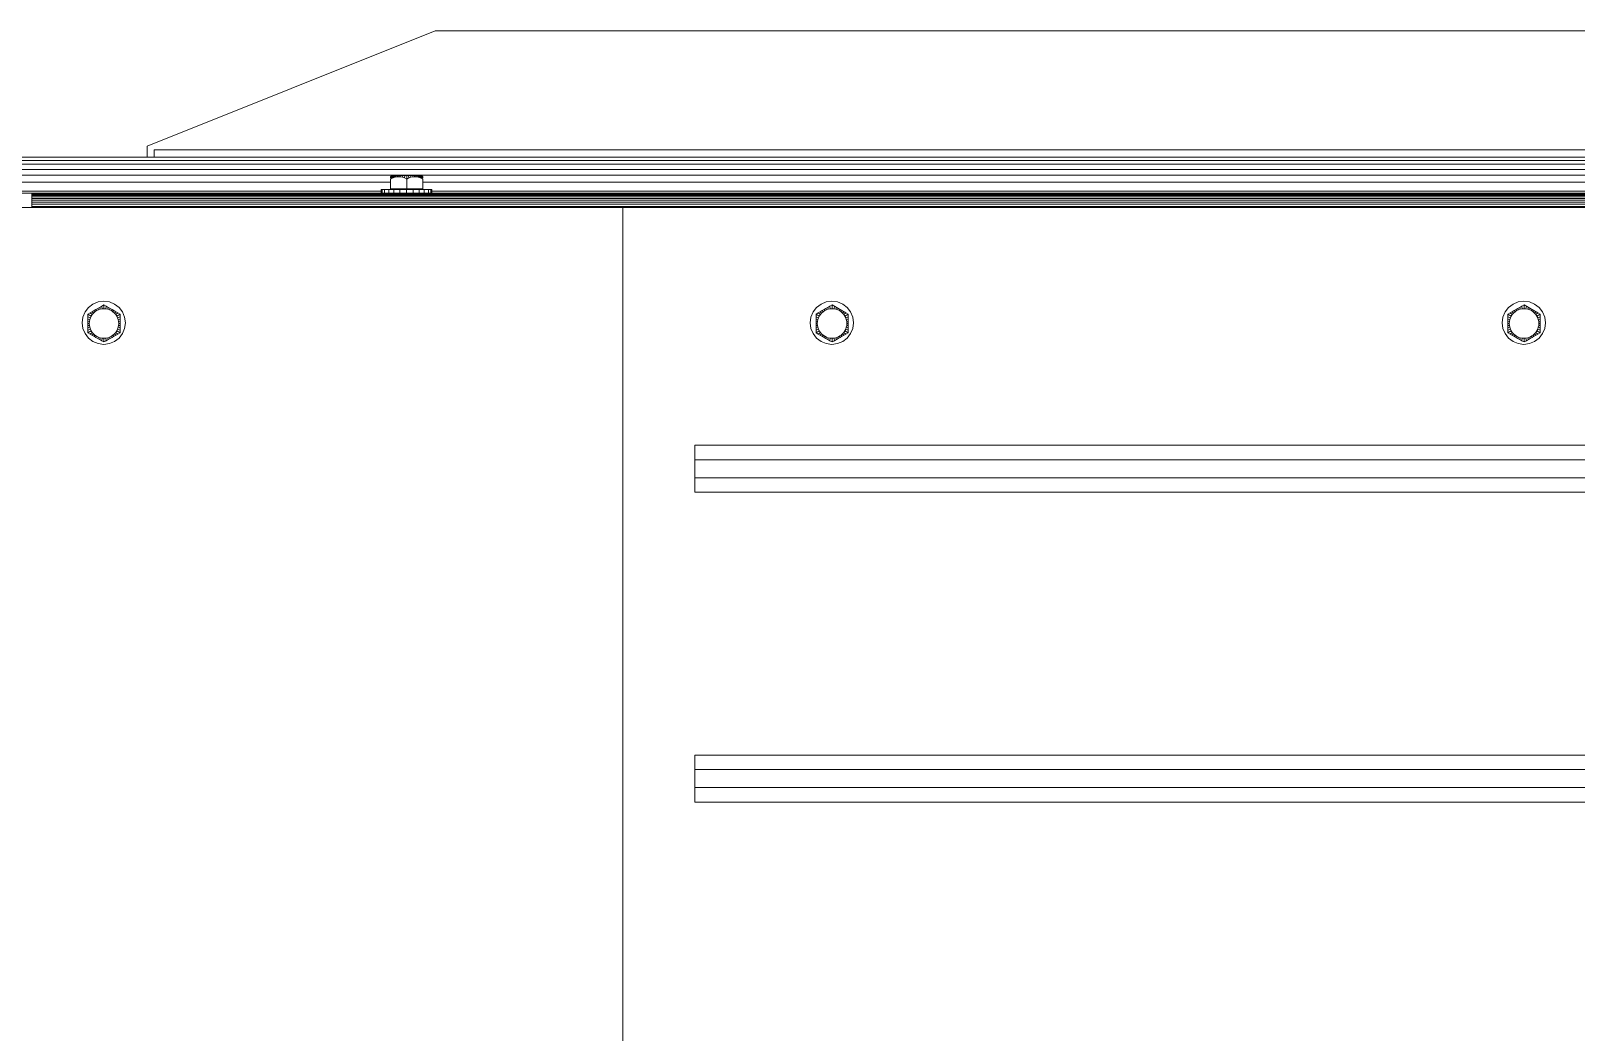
# Model space of a CAD drawing. Header units: inches. Extents: x -827 to 154, y -802 to 207.
# Drawn here: x -174.53 to -147.74, y -147.22 to -129.85 of the extents above; entities that cross this region are included whole.
import ezdxf

# ---------------------------------------------------------------- set-up
doc = ezdxf.new("R2010")
doc.units = ezdxf.units.IN
doc.header["$MEASUREMENT"] = 0
doc.layers.add('Layer0', color=7, linetype='Continuous', lineweight=9)
doc.layers.add('Shop_Sabre_RC-8_CNC_Router_skp', color=8, linetype='Continuous', lineweight=9)

# ---------------------------------------------------------------- blocks, each defined once
blk = doc.blocks.new('Shop_Sabre_RC-8_CNC_Router_skp_10-402749-Level 1')
at = {"layer": 'Layer0'}
for p, q in [((102.688, 0.5), (102.688, 0.437)), ((102.688, 0.437), (102.688, 0.5)), ((102.702, 0.437), (102.688, 0.437)), ((102.702, 0.437), (102.688, 0.437)), ((102.702, 0.437), (102.688, 0.437)), ((102.688, 0.437), (102.702, 0.437)), ((102.702, 0.5), (102.702, 0.437)), ((102.702, 0.437), (102.702, 0.5)), ((102.702, 0.437), (102.746, 0.437)), ((102.746, 0.437), (102.702, 0.437)), ((102.746, 0.5), (102.746, 0.437)), ((102.746, 0.437), (102.746, 0.5)), ((102.746, 0.437), (102.816, 0.437)), ((102.816, 0.437), (102.746, 0.437)), ((102.816, 0.437), (102.816, 0.5)), ((102.816, 0.437), (102.816, 0.5)), ((102.816, 0.437), (102.906, 0.437)), ((102.816, 0.437), (102.906, 0.437)), ((102.906, 0.437), (102.906, 0.5)), ((102.906, 0.5), (102.906, 0.437)), ((102.906, 0.437), (103.012, 0.437)), ((102.906, 0.437), (103.012, 0.437)), ((103.012, 0.437), (103.012, 0.5)), ((103.012, 0.5), (103.012, 0.437)), ((103.012, 0.437), (103.125, 0.437)), ((103.012, 0.437), (103.125, 0.437)), ((103.125, 0.437), (103.125, 0.5)), ((103.125, 0.5), (103.125, 0.437)), ((103.125, 0.437), (103.238, 0.437)), ((103.125, 0.437), (103.238, 0.437)), ((103.238, 0.437), (103.238, 0.5)), ((103.238, 0.5), (103.238, 0.437)), ((103.238, 0.437), (103.344, 0.437)), ((103.238, 0.437), (103.344, 0.437)), ((103.344, 0.437), (103.344, 0.5)), ((103.344, 0.5), (103.344, 0.437)), ((103.344, 0.437), (103.434, 0.437)), ((103.344, 0.437), (103.434, 0.437)), ((103.434, 0.5), (103.434, 0.437)), ((103.434, 0.5), (103.434, 0.437)), ((103.434, 0.437), (103.504, 0.437)), ((103.504, 0.437), (103.434, 0.437)), ((103.504, 0.5), (103.504, 0.437)), ((103.504, 0.437), (103.504, 0.5)), ((103.504, 0.437), (103.548, 0.437)), ((103.548, 0.437), (103.504, 0.437)), ((103.548, 0.5), (103.548, 0.437)), ((103.548, 0.437), (103.548, 0.5)), ((103.548, 0.437), (103.563, 0.437)), ((103.548, 0.437), (103.563, 0.437)), ((103.548, 0.437), (103.563, 0.437)), ((103.563, 0.437), (103.548, 0.437)), ((103.563, 0.5), (103.563, 0.437)), ((103.563, 0.437), (103.563, 0.5))]:
    blk.add_line(p, q, dxfattribs=at)
blk = doc.blocks.new('Shop_Sabre_RC-8_CNC_Router_skp_9-402748-Level 1')
at = {"layer": 'Layer0'}
for p, q in [((102.843, 0.428), (103.121, 0.428)), ((102.843, 0.428), (102.843, 0.259)), ((103.121, 0.428), (102.843, 0.428)), ((102.843, 0.259), (102.843, 0.428)), ((102.865, 0.437), (102.865, 0.428)), ((102.865, 0.428), (102.865, 0.437)), ((102.868, 0.428), (102.868, 0.437)), ((102.868, 0.428), (102.868, 0.437)), ((102.868, 0.437), (102.868, 0.428)), ((102.868, 0.437), (102.868, 0.428)), ((102.874, 0.437), (102.874, 0.428)), ((102.874, 0.428), (102.874, 0.437)), ((102.874, 0.428), (102.874, 0.437)), ((102.874, 0.437), (102.874, 0.428)), ((102.885, 0.428), (102.885, 0.437)), ((102.885, 0.437), (102.885, 0.428)), ((102.885, 0.437), (102.885, 0.428)), ((102.885, 0.428), (102.885, 0.437)), ((102.9, 0.437), (102.9, 0.428)), ((102.9, 0.428), (102.9, 0.437)), ((102.9, 0.437), (102.9, 0.428)), ((102.9, 0.428), (102.9, 0.437)), ((102.918, 0.437), (102.918, 0.428)), ((102.918, 0.428), (102.918, 0.437)), ((102.918, 0.437), (102.918, 0.428)), ((102.918, 0.428), (102.918, 0.437)), ((102.94, 0.428), (102.94, 0.437)), ((102.94, 0.428), (102.94, 0.437)), ((102.94, 0.437), (102.94, 0.428)), ((102.94, 0.437), (102.94, 0.428)), ((102.966, 0.437), (102.966, 0.428)), ((102.966, 0.437), (102.966, 0.428)), ((102.966, 0.437), (102.966, 0.428)), ((102.966, 0.428), (102.966, 0.437)), ((102.993, 0.428), (102.993, 0.437)), ((102.993, 0.428), (102.993, 0.437)), ((102.993, 0.428), (102.993, 0.437)), ((102.993, 0.428), (102.993, 0.437)), ((103.023, 0.437), (103.023, 0.428)), ((103.023, 0.437), (103.023, 0.428)), ((103.023, 0.437), (103.023, 0.428)), ((103.023, 0.437), (103.023, 0.428)), ((103.055, 0.428), (103.055, 0.437)), ((103.055, 0.428), (103.055, 0.437)), ((103.055, 0.428), (103.055, 0.437)), ((103.055, 0.428), (103.055, 0.437)), ((103.088, 0.437), (103.088, 0.428)), ((103.088, 0.437), (103.088, 0.428)), ((103.088, 0.437), (103.088, 0.428)), ((103.088, 0.437), (103.088, 0.428)), ((103.121, 0.428), (103.121, 0.437)), ((103.121, 0.428), (103.121, 0.437)), ((103.121, 0.437), (103.121, 0.428)), ((103.121, 0.437), (103.121, 0.428)), ((103.121, 0.428), (103.4, 0.428)), ((103.121, 0.259), (103.121, 0.428)), ((103.4, 0.428), (103.121, 0.428)), ((103.121, 0.428), (103.121, 0.259)), ((103.155, 0.437), (103.155, 0.428)), ((103.155, 0.428), (103.155, 0.437)), ((103.155, 0.428), (103.155, 0.437)), ((103.155, 0.428), (103.155, 0.437)), ((103.187, 0.428), (103.187, 0.437)), ((103.187, 0.437), (103.187, 0.428)), ((103.187, 0.428), (103.187, 0.437)), ((103.187, 0.437), (103.187, 0.428)), ((103.219, 0.428), (103.219, 0.437)), ((103.219, 0.428), (103.219, 0.437)), ((103.219, 0.428), (103.219, 0.437)), ((103.219, 0.437), (103.219, 0.428)), ((103.249, 0.437), (103.249, 0.428)), ((103.249, 0.437), (103.249, 0.428)), ((103.249, 0.437), (103.249, 0.428)), ((103.249, 0.437), (103.249, 0.428)), ((103.277, 0.437), (103.277, 0.428)), ((103.277, 0.428), (103.277, 0.437)), ((103.277, 0.428), (103.277, 0.437)), ((103.277, 0.428), (103.277, 0.437)), ((103.302, 0.428), (103.302, 0.437)), ((103.302, 0.428), (103.302, 0.437)), ((103.302, 0.437), (103.302, 0.428)), ((103.302, 0.437), (103.302, 0.428)), ((103.324, 0.428), (103.324, 0.437)), ((103.324, 0.437), (103.324, 0.428)), ((103.324, 0.437), (103.324, 0.428)), ((103.324, 0.428), (103.324, 0.437)), ((103.343, 0.437), (103.343, 0.428)), ((103.343, 0.428), (103.343, 0.437)), ((103.343, 0.428), (103.343, 0.437)), ((103.343, 0.437), (103.343, 0.428)), ((103.358, 0.437), (103.358, 0.428)), ((103.358, 0.428), (103.358, 0.437)), ((103.358, 0.437), (103.358, 0.428)), ((103.358, 0.428), (103.358, 0.437)), ((103.368, 0.428), (103.368, 0.437)), ((103.368, 0.428), (103.368, 0.437)), ((103.368, 0.437), (103.368, 0.428)), ((103.368, 0.437), (103.368, 0.428)), ((103.375, 0.437), (103.375, 0.428)), ((103.375, 0.428), (103.375, 0.437)), ((103.375, 0.428), (103.375, 0.437)), ((103.375, 0.437), (103.375, 0.428)), ((103.377, 0.437), (103.377, 0.428)), ((103.377, 0.428), (103.377, 0.437)), ((103.4, 0.428), (103.4, 0.259)), ((103.4, 0.428), (103.4, 0.259)), ((102.9, 0.193), (102.843, 0.259)), ((102.9, 0.193), (102.843, 0.259)), ((102.843, 0.259), (102.9, 0.193)), ((102.9, 0.193), (102.843, 0.259)), ((102.882, 0.239), (102.843, 0.259)), ((102.843, 0.259), (102.882, 0.239)), ((102.843, 0.239), (102.885, 0.193)), ((102.843, 0.239), (102.843, 0.226)), ((102.843, 0.239), (102.885, 0.193)), ((102.843, 0.239), (102.843, 0.226)), ((102.843, 0.226), (102.843, 0.239)), ((102.885, 0.193), (102.843, 0.239)), ((102.843, 0.239), (102.843, 0.226)), ((102.843, 0.239), (102.885, 0.193)), ((102.874, 0.193), (102.843, 0.226)), ((102.843, 0.218), (102.843, 0.226)), ((102.874, 0.193), (102.843, 0.226)), ((102.843, 0.226), (102.843, 0.218)), ((102.843, 0.218), (102.843, 0.226)), ((102.874, 0.193), (102.843, 0.226)), ((102.874, 0.193), (102.843, 0.226)), ((102.843, 0.218), (102.843, 0.226)), ((102.843, 0.218), (102.868, 0.193)), ((102.843, 0.218), (102.843, 0.216)), ((102.843, 0.218), (102.868, 0.193)), ((102.868, 0.193), (102.843, 0.218)), ((102.843, 0.216), (102.843, 0.218)), ((102.843, 0.218), (102.843, 0.216)), ((102.843, 0.216), (102.843, 0.218)), ((102.843, 0.218), (102.868, 0.193)), ((102.865, 0.193), (102.843, 0.216)), ((102.843, 0.216), (102.865, 0.193)), ((102.868, 0.193), (102.865, 0.193)), ((102.868, 0.193), (102.865, 0.193)), ((102.865, 0.193), (102.868, 0.193)), ((102.868, 0.193), (102.865, 0.193)), ((102.868, 0.193), (102.874, 0.193)), ((102.868, 0.193), (102.874, 0.193)), ((102.874, 0.193), (102.868, 0.193)), ((102.874, 0.193), (102.868, 0.193)), ((102.874, 0.193), (102.885, 0.193)), ((102.874, 0.193), (102.885, 0.193)), ((102.874, 0.193), (102.885, 0.193)), ((102.874, 0.193), (102.885, 0.193)), ((102.918, 0.193), (102.882, 0.239)), ((102.882, 0.239), (102.918, 0.193)), ((102.918, 0.193), (102.882, 0.239)), ((102.917, 0.226), (102.882, 0.239)), ((102.882, 0.239), (102.918, 0.193)), ((102.882, 0.239), (102.917, 0.226)), ((102.885, 0.193), (102.9, 0.193)), ((102.885, 0.193), (102.9, 0.193)), ((102.9, 0.193), (102.885, 0.193)), ((102.885, 0.193), (102.9, 0.193)), ((102.9, 0.193), (102.918, 0.193)), ((102.9, 0.193), (102.918, 0.193)), ((102.9, 0.193), (102.918, 0.193)), ((102.9, 0.193), (102.918, 0.193)), ((102.917, 0.226), (102.95, 0.218)), ((102.917, 0.226), (102.94, 0.193)), ((102.95, 0.218), (102.917, 0.226)), ((102.94, 0.193), (102.917, 0.226)), ((102.917, 0.226), (102.94, 0.193)), ((102.95, 0.218), (102.917, 0.226)), ((102.94, 0.193), (102.917, 0.226)), ((102.917, 0.226), (102.95, 0.218)), ((102.918, 0.193), (102.94, 0.193)), ((102.918, 0.193), (102.94, 0.193)), ((102.918, 0.193), (102.94, 0.193)), ((102.918, 0.193), (102.94, 0.193)), ((102.94, 0.193), (102.966, 0.193)), ((102.94, 0.193), (102.966, 0.193)), ((102.94, 0.193), (102.966, 0.193)), ((102.94, 0.193), (102.966, 0.193)), ((102.95, 0.218), (102.982, 0.216)), ((102.95, 0.218), (102.966, 0.193)), ((102.982, 0.216), (102.95, 0.218)), ((102.966, 0.193), (102.95, 0.218)), ((102.95, 0.218), (102.966, 0.193)), ((102.982, 0.216), (102.95, 0.218)), ((102.966, 0.193), (102.95, 0.218)), ((102.95, 0.218), (102.982, 0.216)), ((102.966, 0.193), (102.984, 0.193)), ((102.966, 0.193), (102.993, 0.193)), ((102.966, 0.193), (102.993, 0.193)), ((102.966, 0.193), (102.984, 0.193)), ((103.014, 0.218), (102.982, 0.216)), ((103.014, 0.218), (102.982, 0.216)), ((103.014, 0.218), (102.982, 0.216)), ((103.014, 0.218), (102.982, 0.216)), ((102.982, 0.216), (102.993, 0.193)), ((102.993, 0.193), (102.982, 0.216)), ((102.982, 0.216), (102.993, 0.193)), ((102.993, 0.193), (102.982, 0.216)), ((102.984, 0.193), (102.993, 0.193)), ((102.984, 0.193), (102.993, 0.193)), ((102.993, 0.193), (103.023, 0.193)), ((102.993, 0.193), (103.023, 0.193)), ((102.993, 0.193), (103.023, 0.193)), ((102.993, 0.193), (103.023, 0.193)), ((103.047, 0.226), (103.014, 0.218)), ((103.047, 0.226), (103.014, 0.218)), ((103.047, 0.226), (103.014, 0.218)), ((103.047, 0.226), (103.014, 0.218)), ((103.014, 0.218), (103.023, 0.193)), ((103.023, 0.193), (103.014, 0.218)), ((103.014, 0.218), (103.023, 0.193)), ((103.023, 0.193), (103.014, 0.218)), ((103.023, 0.193), (103.055, 0.193)), ((103.023, 0.193), (103.055, 0.193)), ((103.023, 0.193), (103.055, 0.193)), ((103.023, 0.193), (103.055, 0.193)), ((103.082, 0.239), (103.047, 0.226)), ((103.082, 0.239), (103.047, 0.226)), ((103.082, 0.239), (103.047, 0.226)), ((103.082, 0.239), (103.047, 0.226)), ((103.055, 0.193), (103.047, 0.226)), ((103.047, 0.226), (103.055, 0.193)), ((103.055, 0.193), (103.047, 0.226)), ((103.047, 0.226), (103.055, 0.193)), ((103.055, 0.193), (103.088, 0.193)), ((103.055, 0.193), (103.088, 0.193)), ((103.055, 0.193), (103.088, 0.193)), ((103.055, 0.193), (103.088, 0.193)), ((103.121, 0.259), (103.082, 0.239)), ((103.121, 0.259), (103.082, 0.239)), ((103.082, 0.239), (103.088, 0.193)), ((103.088, 0.193), (103.082, 0.239)), ((103.088, 0.193), (103.082, 0.239)), ((103.082, 0.239), (103.088, 0.193)), ((103.088, 0.193), (103.121, 0.193)), ((103.088, 0.193), (103.121, 0.193)), ((103.121, 0.259), (103.121, 0.193)), ((103.121, 0.193), (103.121, 0.259)), ((103.161, 0.239), (103.121, 0.259)), ((103.121, 0.259), (103.161, 0.239)), ((103.121, 0.193), (103.155, 0.193)), ((103.121, 0.193), (103.155, 0.193)), ((103.121, 0.193), (103.155, 0.193)), ((103.121, 0.193), (103.155, 0.193)), ((103.161, 0.239), (103.155, 0.193)), ((103.161, 0.239), (103.155, 0.193)), ((103.161, 0.239), (103.155, 0.193)), ((103.161, 0.239), (103.155, 0.193)), ((103.155, 0.193), (103.187, 0.193)), ((103.155, 0.193), (103.187, 0.193)), ((103.187, 0.193), (103.155, 0.193)), ((103.187, 0.193), (103.155, 0.193)), ((103.161, 0.239), (103.196, 0.226)), ((103.161, 0.239), (103.196, 0.226)), ((103.187, 0.193), (103.196, 0.226)), ((103.196, 0.226), (103.187, 0.193)), ((103.187, 0.193), (103.196, 0.226)), ((103.196, 0.226), (103.187, 0.193)), ((103.187, 0.193), (103.219, 0.193)), ((103.187, 0.193), (103.219, 0.193)), ((103.219, 0.193), (103.187, 0.193)), ((103.219, 0.193), (103.187, 0.193)), ((103.196, 0.226), (103.229, 0.218)), ((103.196, 0.226), (103.229, 0.218)), ((103.196, 0.226), (103.229, 0.218)), ((103.196, 0.226), (103.229, 0.218)), ((103.219, 0.193), (103.229, 0.218)), ((103.229, 0.218), (103.219, 0.193)), ((103.229, 0.218), (103.219, 0.193)), ((103.219, 0.193), (103.229, 0.218)), ((103.219, 0.193), (103.249, 0.193)), ((103.219, 0.193), (103.249, 0.193)), ((103.249, 0.193), (103.219, 0.193)), ((103.249, 0.193), (103.219, 0.193)), ((103.229, 0.218), (103.261, 0.216)), ((103.229, 0.218), (103.261, 0.216)), ((103.229, 0.218), (103.261, 0.216)), ((103.229, 0.218), (103.261, 0.216)), ((103.261, 0.216), (103.249, 0.193)), ((103.261, 0.216), (103.249, 0.193)), ((103.249, 0.193), (103.261, 0.216)), ((103.249, 0.193), (103.261, 0.216)), ((103.249, 0.193), (103.277, 0.193)), ((103.249, 0.193), (103.277, 0.193)), ((103.277, 0.193), (103.249, 0.193)), ((103.277, 0.193), (103.249, 0.193)), ((103.292, 0.218), (103.261, 0.216)), ((103.261, 0.216), (103.292, 0.218)), ((103.261, 0.216), (103.292, 0.218)), ((103.292, 0.218), (103.261, 0.216)), ((103.292, 0.218), (103.277, 0.193)), ((103.292, 0.218), (103.277, 0.193)), ((103.277, 0.193), (103.292, 0.218)), ((103.277, 0.193), (103.292, 0.218)), ((103.277, 0.193), (103.302, 0.193)), ((103.277, 0.193), (103.302, 0.193)), ((103.302, 0.193), (103.277, 0.193)), ((103.302, 0.193), (103.277, 0.193)), ((103.292, 0.218), (103.325, 0.226)), ((103.292, 0.218), (103.325, 0.226)), ((103.325, 0.226), (103.292, 0.218)), ((103.325, 0.226), (103.292, 0.218)), ((103.302, 0.193), (103.325, 0.226)), ((103.325, 0.226), (103.302, 0.193)), ((103.302, 0.193), (103.325, 0.226)), ((103.325, 0.226), (103.302, 0.193)), ((103.302, 0.193), (103.324, 0.193)), ((103.302, 0.193), (103.324, 0.193)), ((103.324, 0.193), (103.302, 0.193)), ((103.324, 0.193), (103.302, 0.193)), ((103.324, 0.193), (103.36, 0.239)), ((103.36, 0.239), (103.324, 0.193)), ((103.324, 0.193), (103.36, 0.239)), ((103.36, 0.239), (103.324, 0.193)), ((103.324, 0.193), (103.343, 0.193)), ((103.324, 0.193), (103.343, 0.193)), ((103.343, 0.193), (103.324, 0.193)), ((103.343, 0.193), (103.324, 0.193)), ((103.325, 0.226), (103.36, 0.239)), ((103.36, 0.239), (103.325, 0.226)), ((103.325, 0.226), (103.36, 0.239)), ((103.36, 0.239), (103.325, 0.226)), ((103.4, 0.259), (103.343, 0.193)), ((103.343, 0.193), (103.4, 0.259)), ((103.343, 0.193), (103.4, 0.259)), ((103.4, 0.259), (103.343, 0.193)), ((103.343, 0.193), (103.358, 0.193)), ((103.343, 0.193), (103.358, 0.193)), ((103.358, 0.193), (103.343, 0.193)), ((103.358, 0.193), (103.343, 0.193)), ((103.358, 0.193), (103.4, 0.239)), ((103.4, 0.239), (103.358, 0.193)), ((103.358, 0.193), (103.4, 0.239)), ((103.4, 0.239), (103.358, 0.193)), ((103.358, 0.193), (103.368, 0.193)), ((103.358, 0.193), (103.368, 0.193)), ((103.368, 0.193), (103.358, 0.193)), ((103.368, 0.193), (103.358, 0.193)), ((103.36, 0.239), (103.4, 0.259)), ((103.4, 0.259), (103.36, 0.239)), ((103.368, 0.193), (103.4, 0.226)), ((103.4, 0.226), (103.368, 0.193)), ((103.368, 0.193), (103.4, 0.226)), ((103.4, 0.226), (103.368, 0.193)), ((103.368, 0.193), (103.375, 0.193)), ((103.368, 0.193), (103.375, 0.193)), ((103.375, 0.193), (103.368, 0.193)), ((103.375, 0.193), (103.368, 0.193)), ((103.4, 0.218), (103.375, 0.193)), ((103.4, 0.218), (103.375, 0.193)), ((103.375, 0.193), (103.4, 0.218)), ((103.375, 0.193), (103.4, 0.218)), ((103.375, 0.193), (103.377, 0.193)), ((103.375, 0.193), (103.377, 0.193)), ((103.377, 0.193), (103.375, 0.193)), ((103.377, 0.193), (103.375, 0.193)), ((103.377, 0.193), (103.4, 0.216)), ((103.377, 0.193), (103.4, 0.216)), ((103.4, 0.239), (103.4, 0.226)), ((103.4, 0.226), (103.4, 0.239)), ((103.4, 0.239), (103.4, 0.226)), ((103.4, 0.239), (103.4, 0.226)), ((103.4, 0.226), (103.4, 0.218)), ((103.4, 0.218), (103.4, 0.226)), ((103.4, 0.226), (103.4, 0.218)), ((103.4, 0.226), (103.4, 0.218)), ((103.4, 0.218), (103.4, 0.216)), ((103.4, 0.216), (103.4, 0.218)), ((103.4, 0.218), (103.4, 0.216)), ((103.4, 0.218), (103.4, 0.216))]:
    blk.add_line(p, q, dxfattribs=at)
blk = doc.blocks.new('Shop_Sabre_RC-8_CNC_Router_skp_169-402908-Level 1')
for name in ['Shop_Sabre_RC-8_CNC_Router_skp_10-402749-Level 1', 'Shop_Sabre_RC-8_CNC_Router_skp_9-402748-Level 1']:
    blk.add_blockref(name, (0, 0))
blk = doc.blocks.new('Shop_Sabre_RC-8_CNC_Router_skp_168-402907-Level 1')
at = {"layer": 'Layer0'}
for p, q in [((57.123, 0.732), (109.625, 0.732)), ((109.625, 0.732), (57.123, 0.732)), ((57.123, 0.693), (109.625, 0.693)), ((109.625, 0.693), (57.123, 0.693)), ((57.123, 0.656), (109.625, 0.656)), ((109.625, 0.656), (57.123, 0.656)), ((109.625, 0.622), (57.123, 0.622)), ((57.123, 0.622), (109.625, 0.622)), ((109.625, 0.592), (57.123, 0.592)), ((57.123, 0.592), (109.625, 0.592)), ((57.123, 0.565), (109.625, 0.565)), ((57.123, 0.565), (109.625, 0.565)), ((109.625, 0.542), (57.123, 0.542)), ((109.625, 0.542), (57.123, 0.542)), ((57.123, 0.524), (109.625, 0.524)), ((57.123, 0.524), (109.625, 0.524)), ((57.123, 0.511), (109.625, 0.511)), ((109.625, 0.511), (57.123, 0.511)), ((109.625, 0.503), (57.123, 0.503)), ((109.625, 0.503), (57.123, 0.503)), ((57.123, 0.5), (109.625, 0.5)), ((57.123, 0.5), (109.625, 0.5))]:
    blk.add_line(p, q, dxfattribs=at)
blk = doc.blocks.new('Shop_Sabre_RC-8_CNC_Router_skp_14-402753-Level 1')
at = {"layer": 'Layer0'}
for p, q in [((109.625, 0.5), (109.625, 0.75)), ((109.625, 0.5), (109.625, 0.75)), ((110.125, 0.75), (110.125, 0.5)), ((110.125, 0.75), (110.125, 0.5)), ((109.625, 0.5), (110.125, 0.5)), ((109.625, 0.5), (110.125, 0.5))]:
    blk.add_line(p, q, dxfattribs=at)
blk = doc.blocks.new('Shop_Sabre_RC-8_CNC_Router_skp_167-402906-Level 1')
for name in ['Shop_Sabre_RC-8_CNC_Router_skp_168-402907-Level 1', 'Shop_Sabre_RC-8_CNC_Router_skp_14-402753-Level 1', 'Shop_Sabre_RC-8_CNC_Router_skp_169-402908-Level 1']:
    blk.add_blockref(name, (0, 0))
blk = doc.blocks.new('Shop_Sabre_RC-8_CNC_Router_skp_164-402903-Level 1')
blk.add_blockref('Shop_Sabre_RC-8_CNC_Router_skp_167-402906-Level 1', (0, 0))
blk = doc.blocks.new('Shop_Sabre_RC-8_CNC_Router_skp_9-V86-Level 1')
at = {"layer": 'Layer0'}
for p, q in [((96.006, 2.445), (95.966, 2.423)), ((95.966, 2.423), (96.006, 2.445)), ((95.966, 2.377), (95.966, 2.423)), ((96.023, 2.39), (95.966, 2.423)), ((95.966, 2.377), (95.966, 2.423)), ((96.023, 2.39), (95.966, 2.423)), ((96.006, 2.445), (96.245, 2.583)), ((96.245, 2.583), (96.006, 2.445)), ((96.041, 2.466), (96.006, 2.445)), ((96.006, 2.445), (96.041, 2.466)), ((96.042, 2.418), (96.006, 2.445)), ((96.006, 2.445), (96.042, 2.418)), ((96.023, 2.39), (96.042, 2.418)), ((96.023, 2.39), (96.042, 2.418)), ((96.074, 2.485), (96.041, 2.466)), ((96.041, 2.466), (96.074, 2.485)), ((96.041, 2.466), (96.064, 2.443)), ((96.064, 2.443), (96.041, 2.466)), ((96.042, 2.418), (96.064, 2.443)), ((96.042, 2.418), (96.064, 2.443)), ((96.064, 2.443), (96.089, 2.465)), ((96.064, 2.443), (96.089, 2.465)), ((96.105, 2.503), (96.074, 2.485)), ((96.074, 2.485), (96.105, 2.503)), ((96.074, 2.485), (96.089, 2.465)), ((96.089, 2.465), (96.074, 2.485)), ((96.089, 2.465), (96.108, 2.477)), ((96.089, 2.465), (96.108, 2.477)), ((96.137, 2.521), (96.105, 2.503)), ((96.137, 2.521), (96.105, 2.503)), ((96.105, 2.503), (96.117, 2.483)), ((96.117, 2.483), (96.105, 2.503)), ((96.108, 2.477), (96.117, 2.483)), ((96.108, 2.477), (96.117, 2.483)), ((96.117, 2.483), (96.147, 2.498)), ((96.117, 2.483), (96.147, 2.498)), ((96.17, 2.54), (96.137, 2.521)), ((96.17, 2.54), (96.137, 2.521)), ((96.137, 2.521), (96.147, 2.498)), ((96.147, 2.498), (96.137, 2.521)), ((96.147, 2.498), (96.179, 2.509)), ((96.147, 2.498), (96.179, 2.509)), ((96.205, 2.561), (96.17, 2.54)), ((96.205, 2.561), (96.17, 2.54)), ((96.179, 2.509), (96.17, 2.54)), ((96.17, 2.54), (96.179, 2.509)), ((96.179, 2.509), (96.211, 2.515)), ((96.179, 2.509), (96.211, 2.515)), ((96.245, 2.583), (96.205, 2.561)), ((96.245, 2.583), (96.205, 2.561)), ((96.211, 2.515), (96.205, 2.561)), ((96.205, 2.561), (96.211, 2.515)), ((96.211, 2.515), (96.245, 2.518)), ((96.211, 2.515), (96.245, 2.518)), ((96.245, 2.583), (96.245, 2.518)), ((96.245, 2.518), (96.245, 2.583)), ((96.284, 2.561), (96.245, 2.583)), ((96.245, 2.583), (96.284, 2.561)), ((96.245, 2.518), (96.278, 2.515)), ((96.245, 2.518), (96.278, 2.515)), ((96.284, 2.561), (96.278, 2.515)), ((96.284, 2.561), (96.278, 2.515)), ((96.278, 2.515), (96.311, 2.509)), ((96.311, 2.509), (96.278, 2.515)), ((96.284, 2.561), (96.484, 2.445)), ((96.484, 2.445), (96.284, 2.561)), ((96.284, 2.561), (96.319, 2.54)), ((96.284, 2.561), (96.319, 2.54)), ((96.311, 2.509), (96.319, 2.54)), ((96.319, 2.54), (96.311, 2.509)), ((96.311, 2.509), (96.343, 2.498)), ((96.343, 2.498), (96.311, 2.509)), ((96.319, 2.54), (96.352, 2.521)), ((96.319, 2.54), (96.352, 2.521)), ((96.352, 2.521), (96.343, 2.498)), ((96.343, 2.498), (96.352, 2.521)), ((96.343, 2.498), (96.373, 2.483)), ((96.373, 2.483), (96.343, 2.498)), ((96.352, 2.521), (96.384, 2.503)), ((96.352, 2.521), (96.384, 2.503)), ((96.384, 2.503), (96.373, 2.483)), ((96.373, 2.483), (96.384, 2.503)), ((96.373, 2.483), (96.401, 2.465)), ((96.401, 2.465), (96.373, 2.483)), ((96.384, 2.503), (96.416, 2.485)), ((96.416, 2.485), (96.384, 2.503)), ((96.416, 2.485), (96.401, 2.465)), ((96.401, 2.465), (96.416, 2.485)), ((96.401, 2.465), (96.426, 2.443)), ((96.426, 2.443), (96.401, 2.465)), ((96.416, 2.485), (96.449, 2.466)), ((96.449, 2.466), (96.416, 2.485)), ((96.449, 2.466), (96.426, 2.443)), ((96.426, 2.443), (96.449, 2.466)), ((96.426, 2.443), (96.448, 2.418)), ((96.448, 2.418), (96.426, 2.443)), ((96.448, 2.418), (96.484, 2.445)), ((96.484, 2.445), (96.448, 2.418)), ((96.448, 2.418), (96.466, 2.39)), ((96.466, 2.39), (96.448, 2.418)), ((96.449, 2.466), (96.484, 2.445)), ((96.484, 2.445), (96.449, 2.466)), ((96.466, 2.39), (96.523, 2.423)), ((96.523, 2.423), (96.466, 2.39)), ((96.484, 2.445), (96.523, 2.423)), ((96.523, 2.423), (96.484, 2.445)), ((96.523, 2.423), (96.523, 2.101)), ((96.523, 2.101), (96.523, 2.423)), ((96.523, 2.377), (96.523, 2.423)), ((96.523, 2.423), (96.523, 2.377)), ((95.966, 2.377), (95.966, 2.101)), ((95.966, 2.377), (96.008, 2.36)), ((95.966, 2.377), (95.966, 2.336)), ((95.966, 2.377), (96.008, 2.36)), ((95.966, 2.101), (95.966, 2.377)), ((95.966, 2.336), (95.966, 2.377)), ((95.998, 2.328), (95.966, 2.336)), ((95.966, 2.299), (95.966, 2.336)), ((95.998, 2.328), (95.966, 2.336)), ((95.966, 2.299), (95.966, 2.336)), ((95.966, 2.299), (95.991, 2.295)), ((95.966, 2.299), (95.966, 2.262)), ((95.966, 2.299), (95.991, 2.295)), ((95.966, 2.262), (95.966, 2.299)), ((95.989, 2.262), (95.966, 2.262)), ((95.966, 2.262), (95.966, 2.225)), ((95.966, 2.262), (95.989, 2.262)), ((95.966, 2.225), (95.966, 2.262)), ((95.991, 2.228), (95.966, 2.225)), ((95.966, 2.225), (95.991, 2.228)), ((95.966, 2.187), (95.966, 2.225)), ((95.966, 2.225), (95.966, 2.187)), ((95.998, 2.196), (95.966, 2.187)), ((95.998, 2.196), (95.966, 2.187)), ((95.966, 2.146), (95.966, 2.187)), ((95.966, 2.146), (95.966, 2.187)), ((96.008, 2.164), (95.966, 2.146)), ((95.966, 2.146), (96.008, 2.164)), ((95.966, 2.146), (95.966, 2.101)), ((95.966, 2.101), (95.966, 2.146)), ((95.991, 2.295), (95.989, 2.262)), ((95.991, 2.295), (95.989, 2.262)), ((95.991, 2.295), (95.989, 2.262)), ((95.989, 2.262), (95.991, 2.295)), ((95.989, 2.262), (95.991, 2.228)), ((95.989, 2.262), (95.991, 2.228)), ((95.991, 2.228), (95.989, 2.262)), ((95.991, 2.228), (95.989, 2.262)), ((95.998, 2.328), (95.991, 2.295)), ((95.991, 2.295), (95.998, 2.328)), ((95.991, 2.295), (95.998, 2.328)), ((95.998, 2.328), (95.991, 2.295)), ((95.991, 2.228), (95.998, 2.196)), ((95.998, 2.196), (95.991, 2.228)), ((95.991, 2.228), (95.998, 2.196)), ((95.998, 2.196), (95.991, 2.228)), ((96.008, 2.36), (95.998, 2.328)), ((95.998, 2.328), (96.008, 2.36)), ((95.998, 2.328), (96.008, 2.36)), ((95.998, 2.328), (96.008, 2.36)), ((95.998, 2.196), (96.008, 2.164)), ((95.998, 2.196), (96.008, 2.164)), ((96.008, 2.36), (96.023, 2.39)), ((96.023, 2.39), (96.008, 2.36)), ((96.008, 2.164), (96.023, 2.134)), ((96.008, 2.164), (96.023, 2.134)), ((96.466, 2.39), (96.481, 2.36)), ((96.481, 2.36), (96.466, 2.39)), ((96.466, 2.134), (96.481, 2.164)), ((96.481, 2.164), (96.466, 2.134)), ((96.523, 2.377), (96.481, 2.36)), ((96.481, 2.36), (96.523, 2.377)), ((96.481, 2.36), (96.492, 2.328)), ((96.492, 2.328), (96.481, 2.36)), ((96.481, 2.164), (96.492, 2.196)), ((96.481, 2.164), (96.492, 2.196)), ((96.481, 2.164), (96.492, 2.196)), ((96.492, 2.196), (96.481, 2.164)), ((96.481, 2.164), (96.523, 2.146)), ((96.523, 2.146), (96.481, 2.164)), ((96.492, 2.328), (96.523, 2.336)), ((96.523, 2.336), (96.492, 2.328)), ((96.498, 2.295), (96.492, 2.328)), ((96.492, 2.328), (96.498, 2.295)), ((96.492, 2.328), (96.498, 2.295)), ((96.498, 2.295), (96.492, 2.328)), ((96.492, 2.196), (96.498, 2.228)), ((96.492, 2.196), (96.498, 2.228)), ((96.492, 2.196), (96.498, 2.228)), ((96.498, 2.228), (96.492, 2.196)), ((96.523, 2.187), (96.492, 2.196)), ((96.492, 2.196), (96.523, 2.187)), ((96.523, 2.299), (96.498, 2.295)), ((96.498, 2.295), (96.523, 2.299)), ((96.501, 2.262), (96.498, 2.295)), ((96.498, 2.295), (96.501, 2.262)), ((96.498, 2.295), (96.501, 2.262)), ((96.501, 2.262), (96.498, 2.295)), ((96.498, 2.228), (96.501, 2.262)), ((96.501, 2.262), (96.498, 2.228)), ((96.498, 2.228), (96.501, 2.262)), ((96.501, 2.262), (96.498, 2.228)), ((96.523, 2.225), (96.498, 2.228)), ((96.498, 2.228), (96.523, 2.225)), ((96.501, 2.262), (96.523, 2.262)), ((96.501, 2.262), (96.523, 2.262)), ((96.523, 2.336), (96.523, 2.377)), ((96.523, 2.377), (96.523, 2.336)), ((96.523, 2.299), (96.523, 2.336)), ((96.523, 2.336), (96.523, 2.299)), ((96.523, 2.262), (96.523, 2.299)), ((96.523, 2.299), (96.523, 2.262)), ((96.523, 2.225), (96.523, 2.262)), ((96.523, 2.225), (96.523, 2.262)), ((96.523, 2.187), (96.523, 2.225)), ((96.523, 2.187), (96.523, 2.225)), ((96.523, 2.146), (96.523, 2.187)), ((96.523, 2.146), (96.523, 2.187)), ((96.523, 2.146), (96.523, 2.101)), ((96.523, 2.101), (96.523, 2.146)), ((96.023, 2.134), (95.966, 2.101)), ((95.966, 2.101), (96.023, 2.134)), ((95.966, 2.101), (96.006, 2.078)), ((96.006, 2.078), (95.966, 2.101)), ((96.042, 2.106), (96.006, 2.078)), ((96.006, 2.078), (96.042, 2.106)), ((96.006, 2.078), (96.245, 1.94)), ((96.245, 1.94), (96.006, 2.078)), ((96.006, 2.078), (96.041, 2.058)), ((96.041, 2.058), (96.006, 2.078)), ((96.023, 2.134), (96.042, 2.106)), ((96.023, 2.134), (96.042, 2.106)), ((96.041, 2.058), (96.064, 2.081)), ((96.064, 2.081), (96.041, 2.058)), ((96.041, 2.058), (96.074, 2.039)), ((96.074, 2.039), (96.041, 2.058)), ((96.042, 2.106), (96.064, 2.081)), ((96.042, 2.106), (96.064, 2.081)), ((96.064, 2.081), (96.089, 2.059)), ((96.064, 2.081), (96.089, 2.059)), ((96.074, 2.039), (96.089, 2.059)), ((96.089, 2.059), (96.074, 2.039)), ((96.074, 2.039), (96.105, 2.021)), ((96.105, 2.021), (96.074, 2.039)), ((96.089, 2.059), (96.117, 2.04)), ((96.089, 2.059), (96.117, 2.04)), ((96.105, 2.021), (96.117, 2.04)), ((96.117, 2.04), (96.105, 2.021)), ((96.137, 2.002), (96.105, 2.021)), ((96.137, 2.002), (96.105, 2.021)), ((96.117, 2.04), (96.147, 2.026)), ((96.117, 2.04), (96.147, 2.026)), ((96.137, 2.002), (96.147, 2.026)), ((96.147, 2.026), (96.137, 2.002)), ((96.17, 1.983), (96.137, 2.002)), ((96.17, 1.983), (96.137, 2.002)), ((96.147, 2.026), (96.179, 2.015)), ((96.147, 2.026), (96.179, 2.015)), ((96.179, 2.015), (96.17, 1.983)), ((96.17, 1.983), (96.179, 2.015)), ((96.205, 1.963), (96.17, 1.983)), ((96.205, 1.963), (96.17, 1.983)), ((96.179, 2.015), (96.211, 2.008)), ((96.179, 2.015), (96.211, 2.008)), ((96.205, 1.963), (96.211, 2.008)), ((96.211, 2.008), (96.205, 1.963)), ((96.245, 1.94), (96.205, 1.963)), ((96.245, 1.94), (96.205, 1.963)), ((96.211, 2.008), (96.245, 2.006)), ((96.211, 2.008), (96.245, 2.006)), ((96.245, 2.006), (96.278, 2.008)), ((96.245, 2.006), (96.278, 2.008)), ((96.245, 2.006), (96.245, 1.94)), ((96.245, 1.94), (96.245, 2.006)), ((96.245, 1.94), (96.284, 1.963)), ((96.284, 1.963), (96.245, 1.94)), ((96.278, 2.008), (96.311, 2.015)), ((96.311, 2.015), (96.278, 2.008)), ((96.284, 1.963), (96.278, 2.008)), ((96.284, 1.963), (96.278, 2.008)), ((96.284, 1.963), (96.484, 2.078)), ((96.484, 2.078), (96.284, 1.963)), ((96.284, 1.963), (96.319, 1.983)), ((96.284, 1.963), (96.319, 1.983)), ((96.311, 2.015), (96.343, 2.026)), ((96.343, 2.026), (96.311, 2.015)), ((96.311, 2.015), (96.319, 1.983)), ((96.319, 1.983), (96.311, 2.015)), ((96.319, 1.983), (96.352, 2.002)), ((96.319, 1.983), (96.352, 2.002)), ((96.343, 2.026), (96.373, 2.04)), ((96.373, 2.04), (96.343, 2.026)), ((96.343, 2.026), (96.352, 2.002)), ((96.352, 2.002), (96.343, 2.026)), ((96.352, 2.002), (96.384, 2.021)), ((96.352, 2.002), (96.384, 2.021)), ((96.373, 2.04), (96.401, 2.059)), ((96.401, 2.059), (96.373, 2.04)), ((96.384, 2.021), (96.373, 2.04)), ((96.373, 2.04), (96.384, 2.021)), ((96.416, 2.039), (96.384, 2.021)), ((96.384, 2.021), (96.416, 2.039)), ((96.401, 2.059), (96.426, 2.081)), ((96.426, 2.081), (96.401, 2.059)), ((96.416, 2.039), (96.401, 2.059)), ((96.401, 2.059), (96.416, 2.039)), ((96.416, 2.039), (96.449, 2.058)), ((96.449, 2.058), (96.416, 2.039)), ((96.426, 2.081), (96.448, 2.106)), ((96.448, 2.106), (96.426, 2.081)), ((96.426, 2.081), (96.449, 2.058)), ((96.449, 2.058), (96.426, 2.081)), ((96.448, 2.106), (96.466, 2.134)), ((96.466, 2.134), (96.448, 2.106)), ((96.448, 2.106), (96.484, 2.078)), ((96.484, 2.078), (96.448, 2.106)), ((96.484, 2.078), (96.449, 2.058)), ((96.449, 2.058), (96.484, 2.078)), ((96.523, 2.101), (96.466, 2.134)), ((96.466, 2.134), (96.523, 2.101)), ((96.523, 2.101), (96.484, 2.078)), ((96.484, 2.078), (96.523, 2.101))]:
    blk.add_line(p, q, dxfattribs=at)
blk = doc.blocks.new('Shop_Sabre_RC-8_CNC_Router_skp_144-402883-Level 1')
blk.add_blockref('Shop_Sabre_RC-8_CNC_Router_skp_9-V86-Level 1', (0, 0))
blk = doc.blocks.new('Shop_Sabre_RC-8_CNC_Router_skp_144-V87-Level 1')
blk.add_blockref('Shop_Sabre_RC-8_CNC_Router_skp_9-V86-Level 1', (12.626, 0))
blk = doc.blocks.new('Shop_Sabre_RC-8_CNC_Router_skp_137-402876-Level 1')
at = {"layer": 'Layer0'}
for p, q in [((96.8125, 0.5625), (58.8125, 0.5625)), ((96.8125, 0.5625), (58.8125, 0.5625)), ((58.8125, 0.25), (96.8125, 0.25)), ((58.8125, 0.25), (96.8125, 0.25))]:
    blk.add_line(p, q, dxfattribs=at)
blk = doc.blocks.new('Shop_Sabre_RC-8_CNC_Router_skp_136-402875-Level 1')
at = {"layer": 'Layer0'}
for p, q in [((96.8125, 0.5625), (58.8125, 0.5625)), ((96.8125, 0.5625), (58.8125, 0.5625)), ((58.6875, 0.25), (96.8125, 0.25)), ((58.6875, 0.25), (96.8125, 0.25))]:
    blk.add_line(p, q, dxfattribs=at)
blk = doc.blocks.new('Shop_Sabre_RC-8_CNC_Router_skp_135-402874-Level 1')
at = {"layer": 'Layer0'}
for p, q in [((99.875, 0.25), (99.875, 59.75)), ((99.875, 0.25), (99.875, 59.75)), ((99.875, 0.25), (99.875, 59.75)), ((60.625, 10.563), (98.625, 10.563)), ((98.625, 10.563), (60.625, 10.563)), ((98.625, 10.563), (98.625, 9.75)), ((98.625, 10.563), (98.625, 9.75)), ((98.625, 9.75), (60.625, 9.75)), ((60.625, 9.75), (98.625, 9.75)), ((98.625, 5.188), (60.625, 5.188)), ((98.625, 5.188), (60.625, 5.188)), ((98.625, 4.375), (98.625, 5.188)), ((98.625, 5.188), (98.625, 4.375)), ((60.375, 4.375), (98.625, 4.375)), ((60.375, 4.375), (98.625, 4.375)), ((83.924, 2.438), (83.886, 2.347)), ((83.924, 2.438), (83.886, 2.347)), ((83.983, 2.515), (83.924, 2.438)), ((83.983, 2.515), (83.924, 2.438)), ((84.061, 2.575), (83.983, 2.515)), ((83.983, 2.515), (84.061, 2.575)), ((84.151, 2.612), (84.061, 2.575)), ((84.151, 2.612), (84.061, 2.575)), ((84.249, 2.625), (84.151, 2.612)), ((84.249, 2.625), (84.151, 2.612)), ((84.249, 2.625), (84.346, 2.612)), ((84.346, 2.612), (84.249, 2.625)), ((84.346, 2.612), (84.436, 2.575)), ((84.436, 2.575), (84.346, 2.612)), ((84.436, 2.575), (84.514, 2.515)), ((84.514, 2.515), (84.436, 2.575)), ((84.514, 2.515), (84.573, 2.438)), ((84.514, 2.515), (84.573, 2.438)), ((84.573, 2.438), (84.611, 2.347)), ((84.573, 2.438), (84.611, 2.347)), ((95.924, 2.438), (95.886, 2.347)), ((95.924, 2.438), (95.886, 2.347)), ((95.983, 2.515), (95.924, 2.438)), ((95.983, 2.515), (95.924, 2.438)), ((96.061, 2.575), (95.983, 2.515)), ((95.983, 2.515), (96.061, 2.575)), ((96.061, 2.575), (96.151, 2.612)), ((96.151, 2.612), (96.061, 2.575)), ((96.151, 2.612), (96.249, 2.625)), ((96.249, 2.625), (96.151, 2.612)), ((96.249, 2.625), (96.346, 2.612)), ((96.346, 2.612), (96.249, 2.625)), ((96.346, 2.612), (96.436, 2.575)), ((96.436, 2.575), (96.346, 2.612)), ((96.436, 2.575), (96.514, 2.515)), ((96.514, 2.515), (96.436, 2.575)), ((96.514, 2.515), (96.573, 2.438)), ((96.514, 2.515), (96.573, 2.438)), ((96.573, 2.438), (96.611, 2.347)), ((96.573, 2.438), (96.611, 2.347)), ((108.513, 2.347), (108.55, 2.438)), ((108.55, 2.438), (108.513, 2.347)), ((108.55, 2.438), (108.61, 2.515)), ((108.61, 2.515), (108.55, 2.438)), ((108.61, 2.515), (108.687, 2.575)), ((108.61, 2.515), (108.687, 2.575)), ((108.687, 2.575), (108.778, 2.612)), ((108.778, 2.612), (108.687, 2.575)), ((108.778, 2.612), (108.875, 2.625)), ((108.875, 2.625), (108.778, 2.612)), ((108.875, 2.625), (108.972, 2.612)), ((108.972, 2.612), (108.875, 2.625)), ((108.972, 2.612), (109.062, 2.575)), ((109.062, 2.575), (108.972, 2.612)), ((109.062, 2.575), (109.14, 2.515)), ((109.14, 2.515), (109.062, 2.575)), ((109.14, 2.515), (109.2, 2.438)), ((109.14, 2.515), (109.2, 2.438)), ((109.2, 2.438), (109.237, 2.347)), ((109.2, 2.438), (109.237, 2.347)), ((83.874, 2.25), (83.886, 2.347)), ((83.886, 2.347), (83.874, 2.25)), ((83.886, 2.153), (83.874, 2.25)), ((83.874, 2.25), (83.886, 2.153)), ((83.924, 2.063), (83.886, 2.153)), ((83.886, 2.153), (83.924, 2.063)), ((84.573, 2.063), (84.611, 2.153)), ((84.611, 2.153), (84.573, 2.063)), ((84.624, 2.25), (84.611, 2.347)), ((84.611, 2.347), (84.624, 2.25)), ((84.611, 2.153), (84.624, 2.25)), ((84.624, 2.25), (84.611, 2.153)), ((95.874, 2.25), (95.886, 2.347)), ((95.886, 2.347), (95.874, 2.25)), ((95.886, 2.153), (95.874, 2.25)), ((95.874, 2.25), (95.886, 2.153)), ((95.924, 2.063), (95.886, 2.153)), ((95.886, 2.153), (95.924, 2.063)), ((96.573, 2.063), (96.611, 2.153)), ((96.611, 2.153), (96.573, 2.063)), ((96.624, 2.25), (96.611, 2.347)), ((96.611, 2.347), (96.624, 2.25)), ((96.611, 2.153), (96.624, 2.25)), ((96.624, 2.25), (96.611, 2.153)), ((108.5, 2.25), (108.513, 2.347)), ((108.513, 2.347), (108.5, 2.25)), ((108.513, 2.153), (108.5, 2.25)), ((108.5, 2.25), (108.513, 2.153)), ((108.513, 2.153), (108.55, 2.063)), ((108.513, 2.153), (108.55, 2.063)), ((109.2, 2.063), (109.237, 2.153)), ((109.237, 2.153), (109.2, 2.063)), ((109.25, 2.25), (109.237, 2.347)), ((109.237, 2.347), (109.25, 2.25)), ((109.237, 2.153), (109.25, 2.25)), ((109.25, 2.25), (109.237, 2.153)), ((83.983, 1.985), (83.924, 2.063)), ((83.924, 2.063), (83.983, 1.985)), ((84.061, 1.925), (83.983, 1.985)), ((84.061, 1.925), (83.983, 1.985)), ((84.151, 1.888), (84.061, 1.925)), ((84.151, 1.888), (84.061, 1.925)), ((84.249, 1.875), (84.151, 1.888)), ((84.249, 1.875), (84.151, 1.888)), ((84.249, 1.875), (84.346, 1.888)), ((84.346, 1.888), (84.249, 1.875)), ((84.346, 1.888), (84.436, 1.925)), ((84.436, 1.925), (84.346, 1.888)), ((84.436, 1.925), (84.514, 1.985)), ((84.436, 1.925), (84.514, 1.985)), ((84.514, 1.985), (84.573, 2.063)), ((84.573, 2.063), (84.514, 1.985)), ((95.983, 1.985), (95.924, 2.063)), ((95.924, 2.063), (95.983, 1.985)), ((96.061, 1.925), (95.983, 1.985)), ((96.061, 1.925), (95.983, 1.985)), ((96.061, 1.925), (96.151, 1.888)), ((96.151, 1.888), (96.061, 1.925)), ((96.151, 1.888), (96.249, 1.875)), ((96.249, 1.875), (96.151, 1.888)), ((96.249, 1.875), (96.346, 1.888)), ((96.346, 1.888), (96.249, 1.875)), ((96.346, 1.888), (96.436, 1.925)), ((96.436, 1.925), (96.346, 1.888)), ((96.436, 1.925), (96.514, 1.985)), ((96.436, 1.925), (96.514, 1.985)), ((96.514, 1.985), (96.573, 2.063)), ((96.573, 2.063), (96.514, 1.985)), ((108.55, 2.063), (108.61, 1.985)), ((108.55, 2.063), (108.61, 1.985)), ((108.61, 1.985), (108.687, 1.925)), ((108.687, 1.925), (108.61, 1.985)), ((108.687, 1.925), (108.778, 1.888)), ((108.778, 1.888), (108.687, 1.925)), ((108.778, 1.888), (108.875, 1.875)), ((108.875, 1.875), (108.778, 1.888)), ((108.875, 1.875), (108.972, 1.888)), ((108.972, 1.888), (108.875, 1.875)), ((108.972, 1.888), (109.062, 1.925)), ((109.062, 1.925), (108.972, 1.888)), ((109.062, 1.925), (109.14, 1.985)), ((109.062, 1.925), (109.14, 1.985)), ((109.14, 1.985), (109.2, 2.063)), ((109.2, 2.063), (109.14, 1.985)), ((57.623, 0.25), (99.875, 0.25)), ((99.875, 0.25), (57.623, 0.25)), ((110.875, 0.25), (99.875, 0.25)), ((99.875, 0.25), (110.875, 0.25))]:
    blk.add_line(p, q, dxfattribs=at)
for name, p in [('Shop_Sabre_RC-8_CNC_Router_skp_137-402876-Level 1', (1.812, 9.75)), ('Shop_Sabre_RC-8_CNC_Router_skp_136-402875-Level 1', (1.812, 4.375)), ('Shop_Sabre_RC-8_CNC_Router_skp_144-V87-Level 1', (-24.626, 0)), ('Shop_Sabre_RC-8_CNC_Router_skp_144-402883-Level 1', (0, 0)), ('Shop_Sabre_RC-8_CNC_Router_skp_144-V87-Level 1', (0, 0))]:
    blk.add_blockref(name, p)
blk = doc.blocks.new('Shop_Sabre_RC-8_CNC_Router_skp_109-402848-Level 1')
at = {"layer": 'Layer0'}
for p, q in [((0, 0), (0, 0.125)), ((0, 0), (0, 0.125)), ((49.875, 0), (0, 0)), ((0, 0), (49.875, 0))]:
    blk.add_line(p, q, dxfattribs=at)
blk = doc.blocks.new('Shop_Sabre_RC-8_CNC_Router_skp_107-402846-Level 1')
at = {"layer": 'Layer0'}
for p, q in [((58, 0.625), (110.875, 0.625)), ((110.875, 0.625), (58, 0.625)), ((58, 0.562), (110.875, 0.562)), ((58, 0.562), (110.875, 0.562)), ((110.875, 0.312), (57.498, 0.312)), ((110.875, 0.312), (57.498, 0.312)), ((110.875, 0.5), (58, 0.5)), ((58, 0.5), (110.875, 0.5)), ((58, 0.409), (110.875, 0.409)), ((58, 0.409), (110.875, 0.409)), ((57.498, 0.188), (103.218, 0.188)), ((57.498, 0.188), (103.218, 0.188)), ((103.077, 0.031), (57.498, 0.031)), ((57.498, 0.031), (103.077, 0.031)), ((103.775, 0.188), (110.875, 0.188)), ((103.775, 0.188), (110.875, 0.188)), ((110.875, 0.031), (103.923, 0.031)), ((103.923, 0.031), (110.875, 0.031))]:
    blk.add_line(p, q, dxfattribs=at)
blk = doc.blocks.new('Shop_Sabre_RC-8_CNC_Router_skp_17-402756-Level 1')
at = {"layer": 'Layer0'}
for p, q in [((105.438, 2), (105.438, 2.187)), ((105.438, 2), (105.438, 2.187)), ((100.438, 0), (105.438, 2)), ((100.438, 0), (105.438, 2)), ((59.406, 0), (100.438, 0)), ((59.406, 0), (100.438, 0))]:
    blk.add_line(p, q, dxfattribs=at)
blk = doc.blocks.new('Shop_Sabre_RC-8_CNC_Router_skp_1-402740-Level 1')
for name, p in [('Shop_Sabre_RC-8_CNC_Router_skp_135-402874-Level 1', (0, 0)), ('Shop_Sabre_RC-8_CNC_Router_skp_164-402903-Level 1', (0.5, -0.5)), ('Shop_Sabre_RC-8_CNC_Router_skp_17-402756-Level 1', (2.687, -2.812))]:
    blk.add_blockref(name, p)
at = {"extrusion": (0, 0, -1), "zscale": -1, "rotation": 180}
blk.add_blockref('Shop_Sabre_RC-8_CNC_Router_skp_107-402846-Level 1', (-0.125, 0), dxfattribs=at)
at = {"extrusion": (0, 0, -1)}
blk.add_blockref('Shop_Sabre_RC-8_CNC_Router_skp_109-402848-Level 1', (-108, -0.75), dxfattribs=at)
blk = doc.blocks.new('Shop_Sabre_RC-8_CNC_Router_skp-402726-Level 1')
blk.add_blockref('Shop_Sabre_RC-8_CNC_Router_skp_1-402740-Level 1', (0, 0))

msp = doc.modelspace()

# ---------------------------------------------------------------- block references
at = {"layer": 'Shop_Sabre_RC-8_CNC_Router_skp', "color": 7, "rotation": 180}
msp.add_blockref('Shop_Sabre_RC-8_CNC_Router_skp-402726-Level 1', (-64.395614, -132.663924), dxfattribs=at)

doc.saveas('drawing.dxf')
